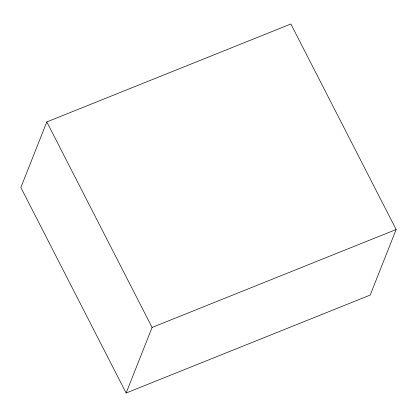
<?xml version="1.0" encoding="UTF-8"?>
<svg xmlns="http://www.w3.org/2000/svg" width="417" height="417" viewBox="0 0 417 417"><rect width="100%" height="100%" fill="white"/><g stroke="black" fill="none" stroke-linecap="round" stroke-linejoin="round"><path stroke-width="0.63" d="M46.808 121.926L20.85 187.494L126.132 393.017L370.192 295.074L396.15 229.506L290.868 23.983L46.808 121.926L152.09 327.444L126.132 393.017M152.09 327.444L396.15 229.506"/></g></svg>
